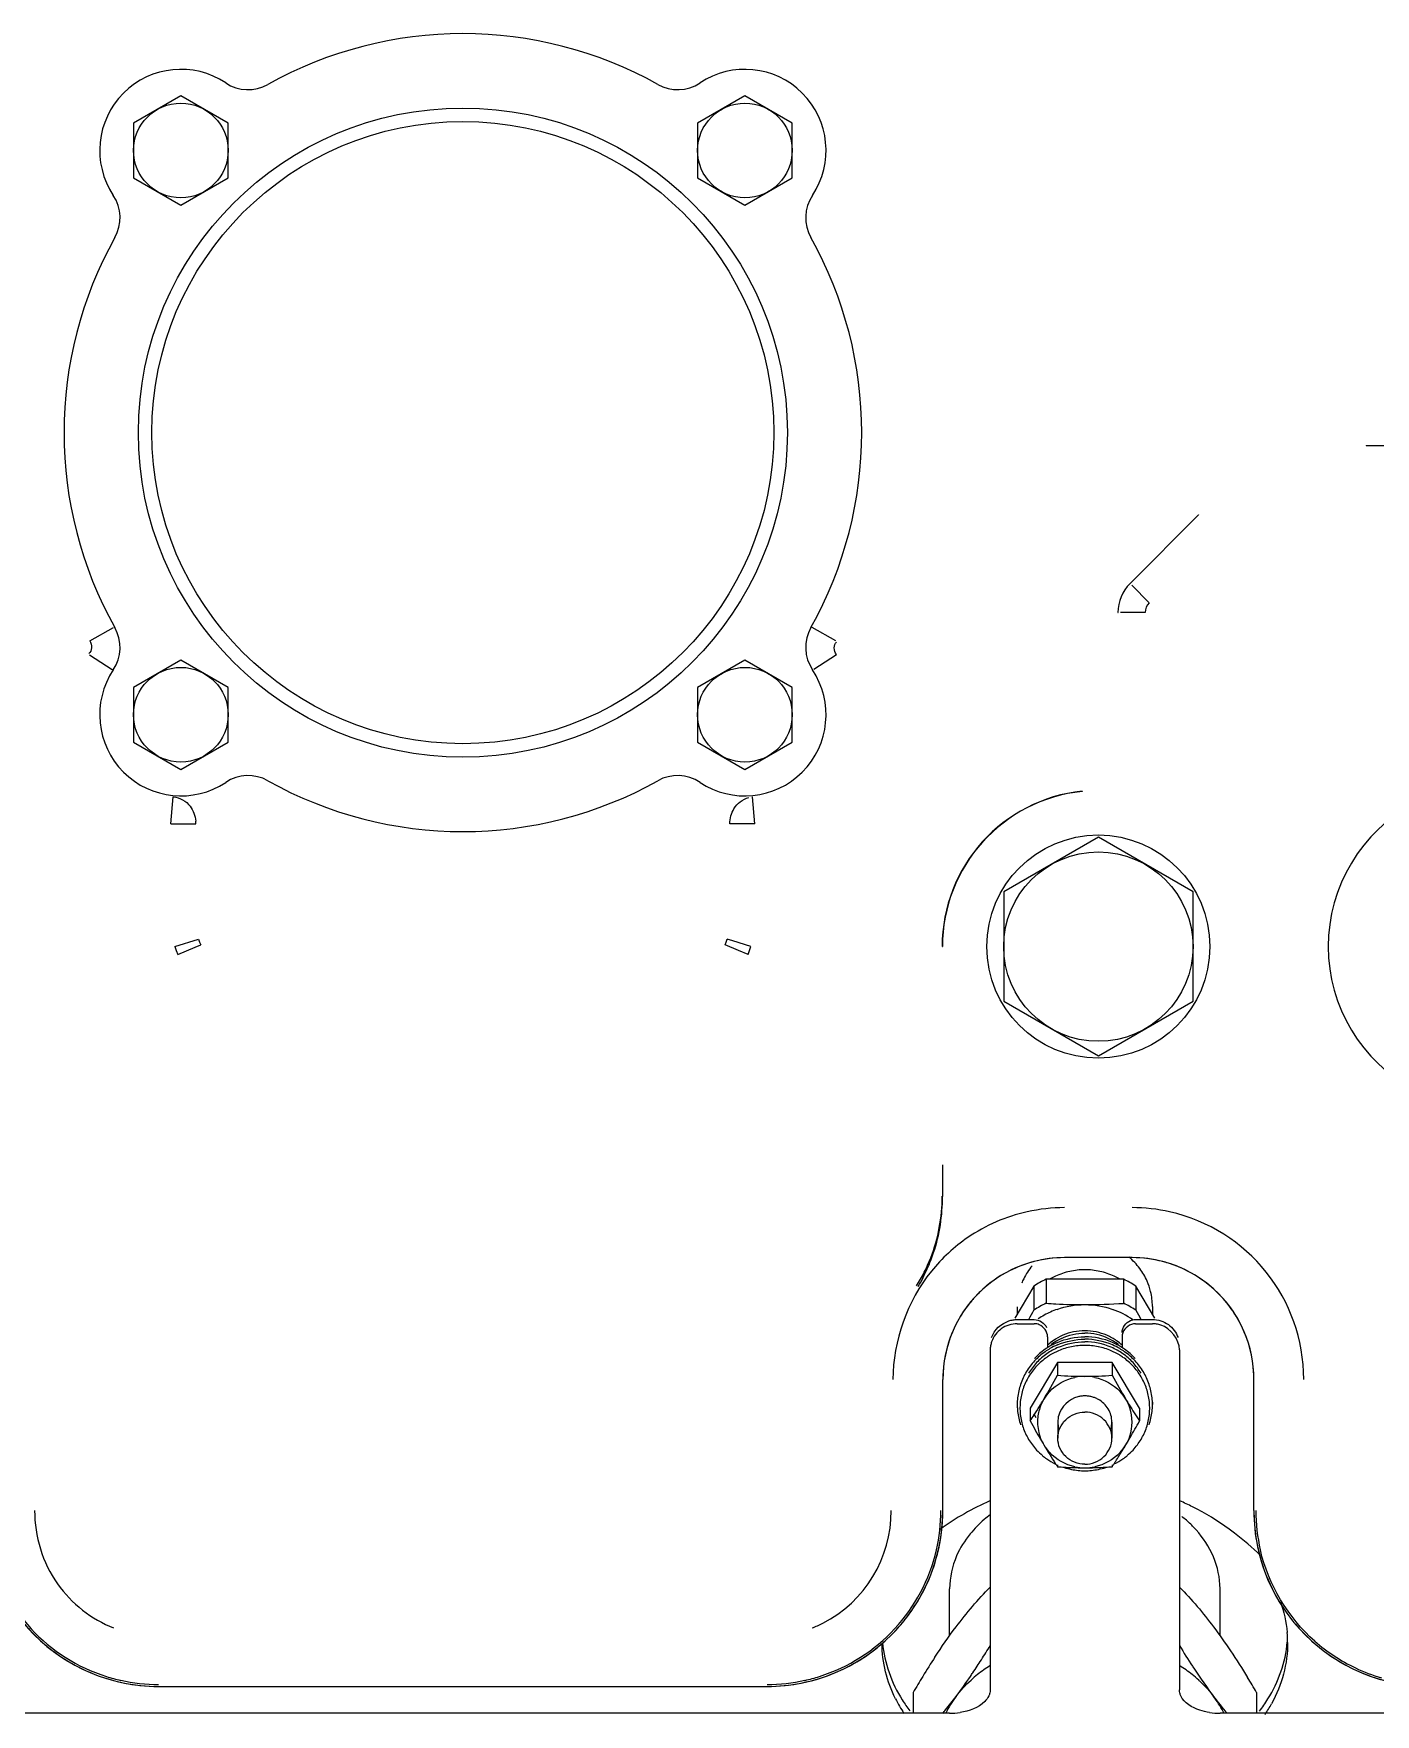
# Model space of a CAD drawing. Header units: millimetres. Extents: x 17886 to 18265, y -8727 to -7321.
# Drawn here: x 18007.868 to 18008.861, y -7649 to -7647.758 of the extents above; entities that cross this region are included whole.
import ezdxf

# ---------------------------------------------------------------- set-up
doc = ezdxf.new("R2010")
doc.units = ezdxf.units.MM
doc.layers.add('3884027_DKREDXF_CONTINUOUS_LINE', color=7, linetype='Continuous')

msp = doc.modelspace()

# ---------------------------------------------------------------- linework, layer by layer
at = {"layer": '3884027_DKREDXF_CONTINUOUS_LINE', "color": 6, "linetype": 'Continuous'}
for p, q in [((18007.97709, -7647.80367), (18007.94209, -7647.82387)), ((18008.01209, -7647.82387), (18007.97709, -7647.80367)), ((18008.39428, -7647.80367), (18008.35928, -7647.82387)), ((18008.42928, -7647.82387), (18008.39428, -7647.80367)), ((18007.94209, -7647.82387), (18007.94209, -7647.86429)), ((18008.01209, -7647.86429), (18008.01209, -7647.82387)), ((18008.35928, -7647.82387), (18008.35928, -7647.86429)), ((18008.42928, -7647.86429), (18008.42928, -7647.82387)), ((18007.94209, -7647.86429), (18007.97709, -7647.88449)), ((18007.97709, -7647.88449), (18008.01209, -7647.86429)), ((18008.35928, -7647.86429), (18008.39428, -7647.88449)), ((18008.39428, -7647.88449), (18008.42928, -7647.86429)), ((18007.97709, -7648.22086), (18007.94209, -7648.24107)), ((18008.01209, -7648.24107), (18007.97709, -7648.22086)), ((18008.39428, -7648.22086), (18008.35928, -7648.24107)), ((18008.42928, -7648.24107), (18008.39428, -7648.22086)), ((18007.94209, -7648.24107), (18007.94209, -7648.28148)), ((18008.01209, -7648.28148), (18008.01209, -7648.24107)), ((18008.35928, -7648.24107), (18008.35928, -7648.28148)), ((18008.42928, -7648.28148), (18008.42928, -7648.24107)), ((18007.94209, -7648.28148), (18007.97709, -7648.30169)), ((18007.97709, -7648.30169), (18008.01209, -7648.28148)), ((18008.35928, -7648.28148), (18008.39428, -7648.30169)), ((18008.39428, -7648.30169), (18008.42928, -7648.28148)), ((18008.65568, -7648.35185), (18008.58568, -7648.39226)), ((18008.72568, -7648.39226), (18008.65568, -7648.35185)), ((18008.58568, -7648.39226), (18008.58568, -7648.47309)), ((18008.72568, -7648.47309), (18008.72568, -7648.39226)), ((18008.58568, -7648.47309), (18008.65568, -7648.51351)), ((18008.65568, -7648.51351), (18008.72568, -7648.47309)), ((18008.68068, -7648.66268), (18008.63068, -7648.66268)), ((18008.60806, -7648.68364), (18008.59389, -7648.70735)), ((18008.60806, -7648.68364), (18008.60806, -7648.70144)), ((18008.61701, -7648.67865), (18008.61701, -7648.69645)), ((18008.67436, -7648.67865), (18008.61701, -7648.67865)), ((18008.67436, -7648.67865), (18008.67436, -7648.69645)), ((18008.68331, -7648.68364), (18008.68331, -7648.70144)), ((18008.69748, -7648.70735), (18008.68331, -7648.68364)), ((18008.59568, -7648.69903), (18008.59568, -7648.70435)), ((18008.69568, -7648.69885), (18008.69568, -7648.70435)), ((18008.59568, -7648.70842), (18008.60818, -7648.70842)), ((18008.59568, -7648.71152), (18008.60818, -7648.71152)), ((18008.68318, -7648.70842), (18008.69568, -7648.70842)), ((18008.68318, -7648.71152), (18008.69568, -7648.71152)), ((18008.57568, -7648.73084), (18008.57568, -7648.9823)), ((18008.62548, -7648.74007), (18008.62548, -7648.74961)), ((18008.66589, -7648.74007), (18008.66589, -7648.74961)), ((18008.71568, -7648.73084), (18008.71568, -7648.9823)), ((18008.54068, -7648.84968), (18008.54068, -7648.75268)), ((18008.77068, -7648.84968), (18008.77068, -7648.75268)), ((18008.59568, -7648.76948), (18008.59568, -7648.77129)), ((18008.60527, -7648.77388), (18008.60527, -7648.78342)), ((18008.6861, -7648.77388), (18008.6861, -7648.78342)), ((18008.69568, -7648.76948), (18008.69568, -7648.77129)), ((18008.62568, -7648.78423), (18008.62568, -7648.79614)), ((18008.66568, -7648.78423), (18008.66568, -7648.79614)), ((18008.62548, -7648.81585), (18008.62548, -7648.81723)), ((18008.66589, -7648.81585), (18008.66589, -7648.81723)), ((18008.54568, -7648.94223), (18008.54568, -7648.90745)), ((18008.74568, -7648.94219), (18008.74568, -7648.90745)), ((18007.96068, -7648.97968), (18008.41068, -7648.97968)), ((18008.51867, -7648.98415), (18008.51867, -7648.99951)), ((18008.7727, -7648.98415), (18008.7727, -7648.99951)), ((18008.54568, -7648.99951), (18007.80568, -7648.99951)), ((18009.48568, -7648.99951), (18008.74568, -7648.99951))]:
    msp.add_line(p, q, dxfattribs=at)
at = {"layer": '3884027_DKREDXF_CONTINUOUS_LINE', "color": 7, "linetype": 'Continuous'}
for p, q in [((18008.85386, -7648.06214), (18008.85386, -7648.06233)), ((18008.85386, -7648.06214), (18008.98277, -7648.06214)), ((18008.67909, -7648.16419), (18008.72973, -7648.11355)), ((18008.72973, -7648.11355), (18008.72987, -7648.11369)), ((18008.69337, -7648.17847), (18008.68037, -7648.16548)), ((18008.67015, -7648.18579), (18008.67034, -7648.18579)), ((18008.69034, -7648.18579), (18008.67196, -7648.18579)), ((18007.90983, -7648.20656), (18007.92729, -7648.19682)), ((18008.46154, -7648.20656), (18008.44408, -7648.19682)), ((18007.90946, -7648.21692), (18007.92618, -7648.22789)), ((18008.46191, -7648.21692), (18008.44519, -7648.22789)), ((18008.64373, -7648.31776), (18008.64375, -7648.31795)), ((18007.96971, -7648.34181), (18007.97153, -7648.3219)), ((18008.40166, -7648.34181), (18008.39984, -7648.3219)), ((18007.96971, -7648.34181), (18007.98817, -7648.34181)), ((18008.40166, -7648.34181), (18008.3832, -7648.34181)), ((18007.97262, -7648.43268), (18007.99026, -7648.42722)), ((18008.38525, -7648.4285), (18008.38111, -7648.42722)), ((18008.39874, -7648.43268), (18008.38525, -7648.4285)), ((18007.97476, -7648.43853), (18007.98779, -7648.43311)), ((18007.98779, -7648.43311), (18007.9918, -7648.43145)), ((18008.38956, -7648.43559), (18008.37958, -7648.43144)), ((18008.39661, -7648.43853), (18008.38956, -7648.43559)), ((18008.54015, -7648.43268), (18008.54034, -7648.43268)), ((18008.61818, -7648.72118), (18008.61818, -7648.72935)), ((18008.67318, -7648.72118), (18008.67318, -7648.72935)), ((18008.62548, -7648.74007), (18008.60527, -7648.77388)), ((18008.66589, -7648.74007), (18008.62548, -7648.74007)), ((18008.6861, -7648.77388), (18008.66589, -7648.74007)), ((18008.60786, -7648.77822), (18008.60947, -7648.78091))]:
    msp.add_line(p, q, dxfattribs=at)
for points in [[(18007.99026, -7648.42722), (18007.99097, -7648.42935), (18007.99179, -7648.43145)], [(18008.37957, -7648.43145), (18008.38039, -7648.42935), (18008.38111, -7648.42722)], [(18007.97262, -7648.43268), (18007.97362, -7648.43563), (18007.97476, -7648.43853)], [(18008.39661, -7648.43853), (18008.39775, -7648.43563), (18008.39874, -7648.43268)]]:
    msp.add_lwpolyline(points, dxfattribs=at)
at = {"layer": '3884027_DKREDXF_CONTINUOUS_LINE', "color": 6, "linetype": 'Continuous'}
for centre, radius in [((18007.97709, -7647.84408), 0.035), ((18008.39428, -7647.84408), 0.035), ((18008.18568, -7648.05268), 0.23), ((18007.97709, -7648.26127), 0.035), ((18008.39428, -7648.26127), 0.035), ((18008.65568, -7648.43268), 0.0825), ((18008.65568, -7648.43268), 0.07)]:
    msp.add_circle(centre, radius, dxfattribs=at)
at = {"layer": '3884027_DKREDXF_CONTINUOUS_LINE', "color": 7, "linetype": 'Continuous'}
msp.add_circle((18008.18568, -7648.05268), 0.24, dxfattribs=at)
at = {"layer": '3884027_DKREDXF_CONTINUOUS_LINE', "color": 6, "linetype": 'Continuous'}
for centre, radius, start, end in [((18008.18568, -7648.05268), 0.295, 60.75087, 119.24913), ((18007.97709, -7647.84408), 0.06, 56.40484, 213.59516), ((18008.02689, -7647.76911), 0.03, 236.40484, 299.24913), ((18008.34448, -7647.76911), 0.03, 240.75087, 303.59516), ((18008.39428, -7647.84408), 0.06, 326.40484, 123.59516), ((18007.90212, -7647.89388), 0.03, 330.75087, 33.59516), ((18008.46925, -7647.89388), 0.03, 146.40484, 209.24913), ((18008.18568, -7648.05268), 0.295, 150.75087, 209.24913), ((18008.18568, -7648.05268), 0.295, 330.75087, 29.24913), ((18007.90212, -7648.21147), 0.03, 326.40484, 29.24913), ((18008.46925, -7648.21147), 0.03, 150.75087, 213.59516), ((18007.97709, -7648.26127), 0.06, 146.40484, 303.59516), ((18008.39428, -7648.26127), 0.06, 236.40484, 33.59516), ((18008.02689, -7648.33624), 0.03, 60.75087, 123.59516), ((18008.18568, -7648.05268), 0.295, 240.75087, 299.24913), ((18008.34448, -7648.33624), 0.03, 56.40484, 119.24913), ((18008.94568, -7648.43268), 0.12, 118.03428, 241.96572), ((18012.90864, -7648.59435), 4.3683, 179.99696, 180.30185), ((18008.41079, -7648.61823), 0.12961, 341.6956, 0.38377), ((18008.63075, -7648.75312), 0.12741, 90.0311, 102.60193), ((18008.68062, -7648.75312), 0.12741, 77.39957, 89.96908), ((18008.68068, -7648.75261), 0.1269, 359.96738, 77.38031), ((18008.63114, -7648.75311), 0.12756, 124.36176, 140.88464), ((18008.41486, -7648.61719), 0.12541, 328.02122, 338.66133), ((18008.41383, -7648.61928), 0.12639, 332.71044, 338.9266), ((18008.4126, -7648.61879), 0.12772, 338.92073, 341.68073), ((18008.63068, -7648.75268), 0.09, 90, 180), ((18008.6472, -7648.69967), 0.04866, 36.50734, 50.34484), ((18008.68068, -7648.75268), 0.09, 0, 90), ((18008.41602, -7648.6204), 0.12394, 329.08385, 332.70571), ((18008.64534, -7648.7223), 0.05062, 114.94968, 119.87677), ((18008.6456, -7648.72292), 0.05129, 102.43157, 114.91813), ((18008.6457, -7648.72348), 0.05186, 90.01647, 102.40606), ((18008.64567, -7648.72348), 0.05186, 77.59394, 89.98353), ((18008.64577, -7648.72292), 0.05129, 65.08187, 77.56843), ((18008.64603, -7648.7223), 0.05062, 60.12323, 65.05032), ((18008.64732, -7648.6996), 0.04853, 23.77308, 36.51411), ((18008.64167, -7648.69839), 0.04587, 154.00585, 158.45281), ((18008.64518, -7648.73968), 0.06721, 114.77584, 123.51901), ((18008.64619, -7648.73968), 0.06721, 56.48099, 65.22416), ((18008.64904, -7648.69882), 0.04663, 13.64661, 23.75567), ((18008.64895, -7648.69874), 0.04671, 0.08272, 13.52354), ((18007.6485, -7648.16903), 1.09736, 330.58486, 330.97652), ((18008.64518, -7648.75747), 0.06721, 114.77584, 123.51901), ((18008.64543, -7648.75857), 0.06111, 109.37714, 119.13466), ((18008.65009, -7648.18423), 0.51328, 266.30421, 267.12328), ((18008.64601, -7648.2706), 0.42682, 267.0889, 269.95608), ((18008.64596, -7648.75847), 0.06101, 54.72602, 70.61273), ((18008.64612, -7648.75761), 0.06737, 60.85251, 65.21874), ((18008.64635, -7648.75722), 0.06691, 56.47138, 60.85765), ((18009.63751, -7648.17202), 1.09123, 209.02272, 209.44279), ((18008.64507, -7648.75787), 0.06033, 119.15429, 124.05482), ((18008.59467, -7648.73124), 0.01902, 160.57837, 169.5217), ((18008.64539, -7648.77195), 0.05072, 113.27325, 121.26956), ((18008.64538, -7648.77375), 0.05071, 113.27167, 120.26862), ((18008.64536, -7648.75898), 0.04037, 114.94622, 127.56354), ((18008.6457, -7648.77729), 0.04977, 90.01339, 101.58055), ((18008.64567, -7648.77729), 0.04977, 78.41945, 89.98661), ((18008.64601, -7648.75898), 0.04037, 52.43646, 65.05378), ((18008.64598, -7648.77195), 0.05072, 58.73044, 66.72675), ((18008.64599, -7648.77375), 0.05071, 59.73138, 66.72833), ((18008.64403, -7648.77207), 0.04854, 137.00678, 149.09429), ((18008.64477, -7648.77099), 0.04958, 125.05466, 136.97384), ((18008.64477, -7648.7728), 0.04958, 125.05466, 136.97384), ((18008.64481, -7648.77533), 0.04759, 125.05466, 136.97384), ((18008.64507, -7648.77141), 0.0501, 121.27607, 125.05561), ((18008.64501, -7648.77314), 0.04999, 122.58882, 125.05775), ((18008.6451, -7648.77574), 0.0481, 121.23127, 125.05552), ((18008.6452, -7648.77344), 0.05034, 120.27202, 122.58929), ((18008.64538, -7648.77622), 0.04866, 113.27043, 121.22786), ((18008.64562, -7648.77681), 0.04929, 101.60114, 113.24761), ((18008.64575, -7648.77681), 0.04929, 66.75239, 78.39886), ((18008.64598, -7648.77622), 0.04866, 58.77214, 66.72957), ((18008.64627, -7648.77574), 0.0481, 54.94448, 58.76873), ((18008.64617, -7648.77344), 0.05034, 57.41071, 59.72798), ((18008.6463, -7648.77141), 0.0501, 54.94439, 58.72393), ((18008.64636, -7648.77314), 0.04999, 54.94225, 57.41118), ((18008.64656, -7648.77533), 0.04759, 43.02616, 54.94534), ((18008.6466, -7648.77099), 0.04958, 43.02616, 54.94534), ((18008.6466, -7648.7728), 0.04958, 43.02616, 54.94534), ((18008.64734, -7648.77207), 0.04854, 30.90571, 42.99322), ((18008.64327, -7648.77158), 0.04763, 149.13312, 161.37365), ((18008.64336, -7648.77416), 0.04573, 149.13312, 161.37365), ((18008.6441, -7648.77463), 0.0466, 137.00678, 149.09429), ((18008.64569, -7648.78672), 0.03629, 90.01359, 101.58444), ((18008.64568, -7648.78672), 0.03629, 78.41556, 89.98641), ((18008.64727, -7648.77463), 0.0466, 30.90571, 42.99322), ((18008.648, -7648.77416), 0.04573, 18.62635, 30.86688), ((18008.6481, -7648.77158), 0.04763, 18.62635, 30.86688), ((18008.6427, -7648.77135), 0.04702, 161.41665, 173.76253), ((18008.64282, -7648.77394), 0.04514, 161.41665, 173.76253), ((18008.64454, -7648.78479), 0.03399, 137.01306, 149.09151), ((18008.64683, -7648.78479), 0.03399, 30.90849, 42.98694), ((18008.64855, -7648.77394), 0.04514, 6.23747, 18.58335), ((18008.64867, -7648.77135), 0.04702, 6.23747, 18.58335), ((18008.64236, -7648.77129), 0.04668, 173.79277, 180.0017), ((18008.6424, -7648.77129), 0.04672, 179.99974, 183.3025), ((18008.6423, -7648.7713), 0.04662, 183.30223, 186.20924), ((18008.6427, -7648.77123), 0.04702, 186.23747, 198.58335), ((18008.64249, -7648.77388), 0.04481, 173.79277, 186.20723), ((18009.04119, -7648.54903), 0.42547, 210.86871, 211.51216), ((18008.64736, -7648.78444), 0.03336, 18.63084, 30.86366), ((18009.07155, -7648.53008), 0.46125, 211.54747, 213.31465), ((18008.64867, -7648.77123), 0.04702, 341.41665, 353.76253), ((18008.64887, -7648.77388), 0.04481, 353.79277, 6.20723), ((18008.64901, -7648.77129), 0.04668, 359.9983, 6.20723), ((18008.64907, -7648.7713), 0.04662, 353.79076, 356.69777), ((18008.64896, -7648.77129), 0.04672, 356.6975, 0.00026), ((18008.64282, -7648.77382), 0.04514, 186.23747, 198.58335), ((18008.64336, -7648.7736), 0.04573, 198.62635, 210.86688), ((18008.14833, -7648.48897), 0.61311, 329.99986, 331.29698), ((18008.648, -7648.7736), 0.04573, 329.13312, 341.37365), ((18008.64855, -7648.77382), 0.04514, 341.41665, 353.76253), ((18008.6441, -7648.77313), 0.0466, 210.90571, 222.99322), ((18008.99447, -7648.57431), 0.44177, 210.89347, 213.02941), ((18008.64419, -7648.78391), 0.03357, 210.8725, 214.62396), ((18008.64683, -7648.78367), 0.03399, 317.01306, 329.09151), ((18008.3108, -7648.58284), 0.42547, 328.48784, 329.13129), ((18008.64736, -7648.78402), 0.03336, 329.13634, 341.36916), ((18008.28299, -7648.56636), 0.4578, 329.14657, 329.96169), ((18008.64727, -7648.77313), 0.0466, 317.00678, 329.09429), ((18008.64461, -7648.77264), 0.04731, 223.00147, 230.36395), ((18008.6449, -7648.7723), 0.04776, 230.3554, 234.94125), ((18008.6446, -7648.78362), 0.03407, 214.62862, 222.98263), ((18008.64528, -7648.77172), 0.04845, 234.96194, 243.93274), ((18008.257, -7648.54862), 0.48923, 326.99833, 327.26167), ((18008.64608, -7648.77172), 0.04844, 296.07776, 305.0381), ((18008.29812, -7648.57499), 0.44037, 327.25354, 328.47934), ((18008.64647, -7648.7723), 0.04776, 305.05875, 309.6446), ((18008.64676, -7648.77264), 0.04731, 309.63605, 316.99853), ((18009.06725, -7648.52725), 0.52844, 213.00601, 213.28093), ((18008.65022, -7648.48716), 0.33099, 265.71232, 266.62074), ((18008.64562, -7648.77093), 0.04931, 251.89512, 258.40277), ((18008.64716, -7648.5389), 0.27917, 266.62239, 267.66215), ((18008.6457, -7648.77047), 0.04977, 258.41945, 269.98661), ((18008.6458, -7648.57368), 0.24435, 267.64894, 269.97362), ((18008.64569, -7648.78175), 0.03629, 258.41556, 269.98641), ((18008.64568, -7648.78175), 0.03629, 270.01359, 281.58444), ((18008.64534, -7648.5616), 0.25644, 270.07754, 273.51493), ((18008.64567, -7648.77047), 0.04977, 270.01339, 281.58055), ((18008.64575, -7648.77093), 0.04931, 281.59721, 288.17058), ((18008.64105, -7648.48584), 0.33232, 273.45269, 274.28779), ((18008.22573, -7648.52831), 0.52651, 326.71953, 326.99773), ((18007.96068, -7648.84968), 0.13, 180, 270), ((18008.41068, -7648.84968), 0.13, 270, 0), ((18008.40974, -7648.85038), 0.09267, 297.10433, 0.43609), ((18008.41022, -7648.84966), 0.12901, 346.94211, 359.98915), ((18008.64009, -7649.01617), 0.18951, 63.27292, 66.40735), ((18008.63587, -7649.02451), 0.19886, 54.07699, 63.26713), ((18008.90068, -7648.84968), 0.13, 180, 270), ((18008.90115, -7648.84966), 0.12901, 180.01074, 193.05668), ((18008.62932, -7648.92426), 0.0894, 126.76644, 130.53769), ((18008.66325, -7648.92289), 0.08758, 46.11393, 51.80179), ((18008.66733, -7648.91858), 0.08164, 43.18036, 46.08065), ((18008.66906, -7648.91693), 0.07925, 41.96535, 43.16993), ((18008.63374, -7649.0275), 0.20252, 52.70467, 54.08407), ((18008.62637, -7649.03685), 0.21443, 45.91795, 52.65249), ((18007.96068, -7648.84974), 0.12854, 193.07028, 252.49729), ((18008.41069, -7648.84974), 0.12854, 287.50362, 346.92837), ((18008.40909, -7648.84909), 0.09412, 291.81119, 297.09757), ((18008.04363, -7648.62468), 0.62337, 327.46197, 328.59527), ((18009.2206, -7648.64155), 0.59142, 211.37748, 213.13527), ((18008.70815, -7648.94758), 0.08753, 0.31315, 5.07118), ((18008.90102, -7648.84924), 0.12913, 228.6984, 244.70261), ((18009.02489, -7649.27796), 0.58526, 146.85894, 148.51228), ((18008.14119, -7648.68692), 0.50765, 326.16848, 327.46222), ((18007.9607, -7648.84964), 0.12864, 252.50412, 257.41733), ((18007.96076, -7648.84924), 0.12903, 257.42864, 269.96619), ((18008.41061, -7648.84924), 0.12903, 270.0337, 282.57555), ((18008.41067, -7648.84964), 0.12864, 282.58682, 287.49682), ((18009.18154, -7649.37421), 0.76913, 148.49295, 149.52558), ((18008.2445, -7648.75705), 0.38278, 323.0541, 325.79009), ((18008.1893, -7648.71898), 0.44983, 325.73355, 326.14914), ((18008.62697, -7649.04694), 0.09726, 128.63557, 132.31433), ((18008.62998, -7649.0507), 0.10207, 125.39331, 128.63945), ((18008.63267, -7649.05447), 0.1067, 122.39349, 125.39365), ((18008.6587, -7649.05447), 0.1067, 54.60635, 57.60651), ((18008.66139, -7649.0507), 0.10207, 51.36055, 54.60669), ((18008.6644, -7649.04694), 0.09726, 47.68566, 51.36443), ((18009.10382, -7648.71766), 0.45203, 213.14874, 214.91623), ((18008.66682, -7649.04424), 0.09363, 46.15134, 47.67207), ((18009.03641, -7648.76469), 0.36983, 214.91889, 216.97368), ((18008.10364, -7649.37791), 0.77633, 30.47765, 31.4279), ((18008.90071, -7648.8496), 0.12868, 244.75863, 253.94212), ((18008.59794, -7648.94248), 0.10327, 206.65652, 213.58174), ((18008.29619, -7648.79567), 0.31826, 320.74734, 323.01811), ((18008.99159, -7648.79846), 0.31371, 216.97014, 219.87242), ((18008.60343, -7648.93095), 0.10977, 212.35309, 217.44606), ((18008.313, -7648.80926), 0.29664, 320.08811, 320.72534), ((18008.54572, -7648.94828), 0.05122, 269.95931, 278.67742), ((18008.74565, -7648.94828), 0.05122, 261.32258, 270.04069), ((18008.68265, -7649.032), 0.07352, 26.24993, 27.435), ((18008.68765, -7648.93081), 0.11008, 322.36627, 328.10349), ((18008.69152, -7648.94125), 0.10553, 325.93348, 330.97938)]:
    msp.add_arc(centre, radius, start, end, dxfattribs=at)
at = {"layer": '3884027_DKREDXF_CONTINUOUS_LINE', "color": 7, "linetype": 'Continuous'}
for centre, radius, start, end in [((18008.70068, -7648.18579), 0.03054, 135, 180), ((18008.70068, -7648.18579), 0.01035, 135, 180), ((18008.65568, -7648.43268), 0.11554, 95.93777, 180), ((18008.65568, -7648.43268), 0.11534, 95.93777, 180), ((18007.96788, -7648.34167), 0.02029, 359.58799, 4.63503), ((18008.645, -7648.75664), 0.03973, 125.05564, 132.7072), ((18008.64569, -7648.75821), 0.04148, 90.01339, 101.58055), ((18008.64596, -7648.75727), 0.04049, 54.97511, 66.73004), ((18008.64637, -7648.75664), 0.03973, 47.2928, 54.94436), ((18008.6441, -7648.77204), 0.0466, 137.00678, 149.09429), ((18008.64481, -7648.77274), 0.04759, 125.05466, 136.97384), ((18008.64536, -7648.77357), 0.04859, 113.26996, 125.02489), ((18008.64601, -7648.77357), 0.04859, 54.97511, 66.73004), ((18008.64656, -7648.77274), 0.04759, 43.02616, 54.94534), ((18008.64727, -7648.77204), 0.0466, 30.90571, 42.99322), ((18008.23471, -7648.53944), 0.44367, 327.34109, 328.27219), ((18008.64362, -7648.78427), 0.03294, 161.43427, 178.2306), ((18008.25076, -7648.54936), 0.4248, 328.27186, 329.12867), ((18008.64401, -7648.78444), 0.03336, 149.13634, 161.36916), ((18008.18721, -7648.50892), 0.50013, 326.71096, 327.33442), ((18009.12788, -7648.49744), 0.59574, 208.68814, 210.18125), ((18008.6444, -7648.78425), 0.01871, 164.43336, 179.9288), ((18008.6444, -7648.78421), 0.01871, 180.0712, 195.56664), ((18008.64697, -7648.78421), 0.01871, 344.43336, 359.9288), ((18008.64401, -7648.78402), 0.03336, 198.63084, 210.86366), ((18009.00166, -7648.57031), 0.45, 210.24058, 210.86042)]:
    msp.add_arc(centre, radius, start, end, dxfattribs=at)
at = {"layer": '3884027_DKREDXF_CONTINUOUS_LINE', "color": 6, "linetype": 'Continuous'}
for centre, major_axis, ratio, start_param, end_param in [((18008.63068, -7648.75268), (-0.09, 0), 1, -1.3147703, -0.8874589), ((18008.63068, -7648.75268), (0, -0.09), 1, -3.1415927, -2.8855667), ((18008.68068, -7648.75268), (0, -0.09), 1, -3.3976187, -3.1415927), ((18008.68068, -7648.75268), (-0.09, 0), 1, -1.8702124, -1.8268224), ((18008.68068, -7648.75268), (0, -0.09), 1, -3.824908, -3.4410088), ((18008.63068, -7648.75268), (-0.09, 0), 1, -0.7948734, -0.7046068), ((18008.63068, -7648.75268), (0, -0.09), 1, -2.4582553, -2.3656697), ((18008.68068, -7648.75268), (-0.09, 0), 1, -2.4369568, -2.2541116), ((18008.63068, -7648.75268), (0, -0.09), 1, -2.2754031, -1.9034879), ((18008.68068, -7648.75268), (0, -0.09), 1, -4.1803099, -4.0077531), ((18008.68068, -7648.75268), (-0.09, 0), 1, -2.8738983, -2.6095135), ((18008.63068, -7648.75268), (-0.09, 0), 1, -0.3326916, -0.2676943), ((18008.63068, -7648.75268), (0, -0.09), 1, -1.8384906, -1.5707963), ((18008.68068, -7648.75268), (0, -0.09), 1, 1.5707963, 1.8384907), ((18008.41068, -7648.84968), (-0.13, 0), 1, 2.8916315, 3.1415927), ((18008.64568, -7649.07756), (0, -0.24981), 0.8300227, -2.795945, -2.5994515), ((18008.90068, -7648.84968), (-0.13, 0), 1, 0, 0.2080069), ((18008.90068, -7648.84968), (0, -0.13), 1, -1.3627895, -1.3285463), ((18008.41068, -7648.84968), (0, -0.13), 1, 1.1213007, 1.3208352), ((18008.90068, -7648.84968), (-0.13, 0), 1, 0.24225, 0.6773448), ((18008.41068, -7648.84968), (-0.13, 0), 1, 2.4863842, 2.692097), ((18007.96068, -7648.84968), (0, -0.13), 1, -0.8934515, -0.4251571), ((18008.41068, -7648.84968), (-0.13, 0), 1, 2.2473696, 2.4433797), ((18008.41068, -7648.84968), (0, -0.13), 1, 0.8725833, 0.9155879), ((18008.90068, -7648.84968), (0, -0.13), 1, -0.8934515, -0.4614366), ((18008.41068, -7648.84968), (0, -0.13), 1, 0.6391435, 0.6765733), ((18008.41068, -7648.84968), (-0.13, 0), 1, 2.0045968, 2.2099398), ((18007.96068, -7648.84968), (-0.13, 0), 1, 1.1456392, 1.5707963), ((18008.41068, -7648.84968), (0, -0.13), 1, 0.1952356, 0.4338005), ((18008.90068, -7648.84968), (-0.13, 0), 1, 1.1093597, 1.1832373), ((18008.90068, -7648.84968), (0, -0.13), 1, -0.387559, 0), ((18008.41068, -7648.84968), (-0.13, 0), 1, 1.5707963, 1.7660319)]:
    msp.add_ellipse(centre, major_axis=major_axis, ratio=ratio, start_param=start_param, end_param=end_param, dxfattribs=at)
at = {"layer": '3884027_DKREDXF_CONTINUOUS_LINE', "color": 7, "linetype": 'Continuous'}
for points in [[(18007.90983, -7648.20656), (18007.91136, -7648.2093), (18007.91175, -7648.2145), (18007.90895, -7648.21592)], [(18008.46191, -7648.21692), (18008.46019, -7648.2143), (18008.45943, -7648.20914), (18008.46212, -7648.20753)], [(18007.97153, -7648.3219), (18007.97624, -7648.32236), (18007.98102, -7648.32513), (18007.9839, -7648.32889)], [(18007.9839, -7648.32889), (18007.98631, -7648.33204), (18007.98778, -7648.33607), (18007.9881, -7648.34003)], [(18008.38616, -7648.3308), (18008.38852, -7648.32686), (18008.39267, -7648.32364), (18008.3971, -7648.32241)], [(18008.3832, -7648.34181), (18008.38317, -7648.33801), (18008.3842, -7648.33406), (18008.38616, -7648.3308)], [(18008.63737, -7648.71758), (18008.63197, -7648.71869), (18008.62669, -7648.72095), (18008.62217, -7648.72411)], [(18008.62616, -7648.72893), (18008.63226, -7648.72631), (18008.63904, -7648.72493), (18008.64568, -7648.72493)], [(18008.66195, -7648.72008), (18008.65687, -7648.71789), (18008.65122, -7648.71674), (18008.64568, -7648.71674)], [(18008.66521, -7648.72893), (18008.6591, -7648.72631), (18008.65233, -7648.72493), (18008.64568, -7648.72493)], [(18008.64051, -7648.76558), (18008.63417, -7648.76722), (18008.62812, -7648.77292), (18008.62637, -7648.77923)], [(18008.663, -7648.77457), (18008.66127, -7648.77166), (18008.65865, -7648.76915), (18008.65568, -7648.7675)], [(18008.66568, -7648.78423), (18008.66568, -7648.78089), (18008.66472, -7648.77744), (18008.663, -7648.77457)], [(18008.6107, -7648.78325), (18008.61058, -7648.7871), (18008.61117, -7648.79103), (18008.6124, -7648.79468)]]:
    msp.add_open_spline(points, degree=3, dxfattribs=at)
at = {"layer": '3884027_DKREDXF_CONTINUOUS_LINE', "color": 6, "linetype": 'Continuous'}
for points in [[(18008.53167, -7648.66283), (18008.53728, -7648.64845), (18008.54023, -7648.63275), (18008.54022, -7648.61731)], [(18008.60296, -7648.62878), (18008.58742, -7648.63226), (18008.57229, -7648.63883), (18008.55914, -7648.6478)], [(18008.53216, -7648.67263), (18008.51432, -7648.69461), (18008.50377, -7648.72437), (18008.50378, -7648.75269)], [(18008.6067, -7648.66866), (18008.60425, -7648.6716), (18008.60212, -7648.67485), (18008.60044, -7648.67829)], [(18008.62515, -7648.70092), (18008.6317, -7648.69861), (18008.63874, -7648.69742), (18008.64568, -7648.69742)], [(18008.64568, -7648.69742), (18008.65525, -7648.69742), (18008.66482, -7648.69706), (18008.67436, -7648.69645)], [(18008.64568, -7648.69742), (18008.65263, -7648.69742), (18008.65967, -7648.69861), (18008.66621, -7648.70092)], [(18008.57665, -7648.72178), (18008.57853, -7648.71613), (18008.58389, -7648.71128), (18008.58955, -7648.70943)], [(18008.5839, -7648.71523), (18008.58064, -7648.71758), (18008.57806, -7648.72113), (18008.57673, -7648.72492)], [(18008.59568, -7648.71152), (18008.59156, -7648.71152), (18008.58724, -7648.71283), (18008.5839, -7648.71523)], [(18008.60818, -7648.70842), (18008.61185, -7648.70842), (18008.61596, -7648.71102), (18008.61741, -7648.71439)], [(18008.61818, -7648.72118), (18008.61818, -7648.71757), (18008.61536, -7648.71361), (18008.612, -7648.71227)], [(18008.67318, -7648.71808), (18008.67318, -7648.71446), (18008.67601, -7648.71051), (18008.67936, -7648.70917)], [(18008.68318, -7648.71152), (18008.67932, -7648.71152), (18008.67495, -7648.71452), (18008.6737, -7648.71817)], [(18008.69568, -7648.70842), (18008.6998, -7648.70842), (18008.70413, -7648.70972), (18008.70747, -7648.71213)], [(18008.71568, -7648.73084), (18008.71568, -7648.72319), (18008.70909, -7648.71492), (18008.70182, -7648.71254)], [(18008.70747, -7648.71213), (18008.71073, -7648.71448), (18008.7133, -7648.71802), (18008.71463, -7648.72181)], [(18008.62535, -7648.72536), (18008.6317, -7648.72262), (18008.63876, -7648.72118), (18008.64568, -7648.72118)], [(18008.62535, -7648.72717), (18008.6317, -7648.72443), (18008.63876, -7648.72299), (18008.64568, -7648.72299)], [(18008.62833, -7648.72237), (18008.6337, -7648.71987), (18008.63976, -7648.71855), (18008.64568, -7648.71855)], [(18008.66304, -7648.72237), (18008.65767, -7648.71987), (18008.65161, -7648.71855), (18008.64568, -7648.71855)], [(18008.66602, -7648.72536), (18008.65966, -7648.72262), (18008.6526, -7648.72118), (18008.64568, -7648.72118)], [(18008.66602, -7648.72717), (18008.65966, -7648.72443), (18008.6526, -7648.72299), (18008.64568, -7648.72299)], [(18008.61537, -7648.76733), (18008.61886, -7648.76149), (18008.62221, -7648.75557), (18008.62548, -7648.74961)], [(18008.61967, -7648.76161), (18008.62455, -7648.75638), (18008.6314, -7648.7526), (18008.6384, -7648.75116)], [(18008.62548, -7648.74961), (18008.6322, -7648.75012), (18008.63894, -7648.75042), (18008.64568, -7648.75042)], [(18008.64568, -7648.75042), (18008.65243, -7648.75042), (18008.65917, -7648.75012), (18008.66589, -7648.74961)], [(18008.65296, -7648.75116), (18008.65997, -7648.7526), (18008.66682, -7648.75638), (18008.6717, -7648.76161)], [(18008.66589, -7648.74961), (18008.66916, -7648.75557), (18008.67251, -7648.76149), (18008.676, -7648.76733)], [(18008.67897, -7648.79468), (18008.68119, -7648.78808), (18008.68119, -7648.78038), (18008.67897, -7648.77378)], [(18008.6384, -7648.8173), (18008.6314, -7648.81586), (18008.62455, -7648.81208), (18008.61967, -7648.80685)], [(18008.6717, -7648.80685), (18008.66682, -7648.81208), (18008.65997, -7648.81586), (18008.65296, -7648.8173)], [(18008.57122, -7648.85632), (18008.56745, -7648.85955), (18008.56393, -7648.86311), (18008.5608, -7648.86696)], [(18008.74077, -7648.88377), (18008.73769, -7648.87653), (18008.73325, -7648.86979), (18008.72799, -7648.86394)], [(18008.5608, -7648.86696), (18008.55682, -7648.87186), (18008.55341, -7648.87731), (18008.55087, -7648.88309)], [(18008.55087, -7648.88309), (18008.54755, -7648.89069), (18008.5457, -7648.89915), (18008.54569, -7648.90745)], [(18008.74567, -7648.90745), (18008.74568, -7648.89939), (18008.74393, -7648.89119), (18008.74077, -7648.88377)], [(18008.81579, -7648.94625), (18008.79613, -7648.92895), (18008.7814, -7648.90432), (18008.77548, -7648.8788)], [(18008.55042, -7648.9357), (18008.5582, -7648.92538), (18008.56662, -7648.9155), (18008.57569, -7648.90628)], [(18008.71567, -7648.90627), (18008.72474, -7648.91549), (18008.73316, -7648.92538), (18008.74095, -7648.9357)], [(18008.79021, -7648.91686), (18008.79288, -7648.92424), (18008.79465, -7648.93202), (18008.79534, -7648.93984)], [(18008.53483, -7648.95799), (18008.53979, -7648.9504), (18008.54496, -7648.94294), (18008.55042, -7648.9357)], [(18008.74095, -7648.9357), (18008.74527, -7648.94143), (18008.74941, -7648.94731), (18008.75341, -7648.95327)], [(18008.50565, -7648.98881), (18008.49935, -7648.97625), (18008.49571, -7648.9619), (18008.4957, -7648.94785)], [(18008.49605, -7648.9475), (18008.49739, -7648.96233), (18008.50274, -7648.97711), (18008.5107, -7648.98969)], [(18008.78111, -7648.98897), (18008.78892, -7648.97641), (18008.79414, -7648.96169), (18008.79537, -7648.94695)], [(18008.79568, -7648.9471), (18008.79577, -7648.96272), (18008.79137, -7648.97878), (18008.7838, -7648.99244)], [(18008.75341, -7648.95327), (18008.75778, -7648.95979), (18008.76199, -7648.96641), (18008.76608, -7648.97311)], [(18008.55042, -7648.98712), (18008.55371, -7648.98276), (18008.55745, -7648.9787), (18008.5615, -7648.97502)], [(18008.55042, -7648.98712), (18008.54751, -7648.99099), (18008.54492, -7648.99514), (18008.54278, -7648.99948)], [(18008.73169, -7648.97672), (18008.73504, -7648.97994), (18008.73815, -7648.98342), (18008.74095, -7648.98712)], [(18008.7479, -7648.99812), (18008.7459, -7648.99427), (18008.74356, -7648.99059), (18008.74095, -7648.98712)]]:
    msp.add_open_spline(points, degree=3, dxfattribs=at)
for points, knots in [([(18008.58955, -7648.70943), (18008.59055, -7648.7091), (18008.59257, -7648.7086), (18008.59465, -7648.70842), (18008.59568, -7648.70842)], [0, 0, 0, 0, 0.504272, 1, 1, 1, 1]), ([(18008.612, -7648.71227), (18008.6114, -7648.71203), (18008.61014, -7648.71166), (18008.60883, -7648.71152), (18008.60818, -7648.71152)], [0, 0, 0, 0, 0.5032688, 1, 1, 1, 1]), ([(18008.67936, -7648.70917), (18008.67997, -7648.70892), (18008.68123, -7648.70855), (18008.68254, -7648.70842), (18008.68318, -7648.70842)], [0, 0, 0, 0, 0.5032688, 1, 1, 1, 1]), ([(18008.70182, -7648.71254), (18008.70082, -7648.71221), (18008.6988, -7648.71171), (18008.69671, -7648.71152), (18008.69568, -7648.71152)], [0, 0, 0, 0, 0.504272, 1, 1, 1, 1]), ([(18008.57597, -7648.72778), (18008.57588, -7648.72829), (18008.57573, -7648.7293), (18008.57568, -7648.73033), (18008.57568, -7648.73084)], [0, 0, 0, 0, 0.5027428, 1, 1, 1, 1]), ([(18008.6737, -7648.71817), (18008.67353, -7648.71866), (18008.67328, -7648.71965), (18008.67318, -7648.72067), (18008.67318, -7648.72118)], [0, 0, 0, 0, 0.5039267, 1, 1, 1, 1]), ([(18008.62568, -7648.79614), (18008.62568, -7648.79118), (18008.63012, -7648.78078), (18008.64061, -7648.77682), (18008.64568, -7648.77682)], [0, 0, 0, 0, 0.4937716, 1, 1, 1, 1]), ([(18008.66568, -7648.79614), (18008.66568, -7648.79118), (18008.66125, -7648.78078), (18008.65076, -7648.77682), (18008.64568, -7648.77682)], [0, 0, 0, 0, 0.4937716, 1, 1, 1, 1]), ([(18008.64568, -7648.81545), (18008.64061, -7648.81545), (18008.63012, -7648.81149), (18008.62568, -7648.80109), (18008.62568, -7648.79614)], [0, 0, 0, 0, 0.5062284, 1, 1, 1, 1]), ([(18008.64568, -7648.81545), (18008.65076, -7648.81545), (18008.66125, -7648.81149), (18008.66568, -7648.80109), (18008.66568, -7648.79614)], [0, 0, 0, 0, 0.5062284, 1, 1, 1, 1]), ([(18007.86896, -7648.84968), (18007.86879, -7648.86861), (18007.88036, -7648.90617), (18007.911, -7648.92995), (18007.92731, -7648.93648)], [0, 0, 0, 0, 0.5186233, 1, 1, 1, 1]), ([(18008.57466, -7648.98675), (18008.57394, -7648.9883), (18008.56874, -7648.99506), (18008.56001, -7648.99791), (18008.55345, -7648.99892)], [0, 0, 0, 0, 0.2045877, 1, 1, 1, 1]), ([(18008.57568, -7648.9823), (18008.57568, -7648.98305), (18008.5755, -7648.98459), (18008.57499, -7648.98605), (18008.57466, -7648.98675)], [0, 0, 0, 0, 0.4913271, 1, 1, 1, 1]), ([(18008.71671, -7648.98675), (18008.71638, -7648.98605), (18008.71586, -7648.98459), (18008.71568, -7648.98305), (18008.71568, -7648.9823)], [0, 0, 0, 0, 0.5086729, 1, 1, 1, 1]), ([(18008.73792, -7648.99892), (18008.73547, -7648.99854), (18008.72752, -7648.99673), (18008.71917, -7648.99202), (18008.71671, -7648.98675)], [0, 0, 0, 0, 0.2988107, 1, 1, 1, 1])]:
    msp.add_open_spline(points, degree=3, knots=knots, dxfattribs=at)
at = {"layer": '3884027_DKREDXF_CONTINUOUS_LINE', "color": 7, "linetype": 'Continuous'}
for points, knots in [([(18008.64568, -7648.76491), (18008.64482, -7648.76491), (18008.64307, -7648.76503), (18008.64136, -7648.76536), (18008.64051, -7648.76558)], [0, 0, 0, 0, 0.498558, 1, 1, 1, 1]), ([(18008.65086, -7648.76558), (18008.65001, -7648.76536), (18008.6483, -7648.76503), (18008.64655, -7648.76491), (18008.64568, -7648.76491)], [0, 0, 0, 0, 0.501442, 1, 1, 1, 1]), ([(18008.65568, -7648.7675), (18008.65493, -7648.76708), (18008.65335, -7648.76634), (18008.6517, -7648.7658), (18008.65086, -7648.76558)], [0, 0, 0, 0, 0.4991888, 1, 1, 1, 1])]:
    msp.add_open_spline(points, degree=3, knots=knots, dxfattribs=at)

doc.saveas('drawing.dxf')
